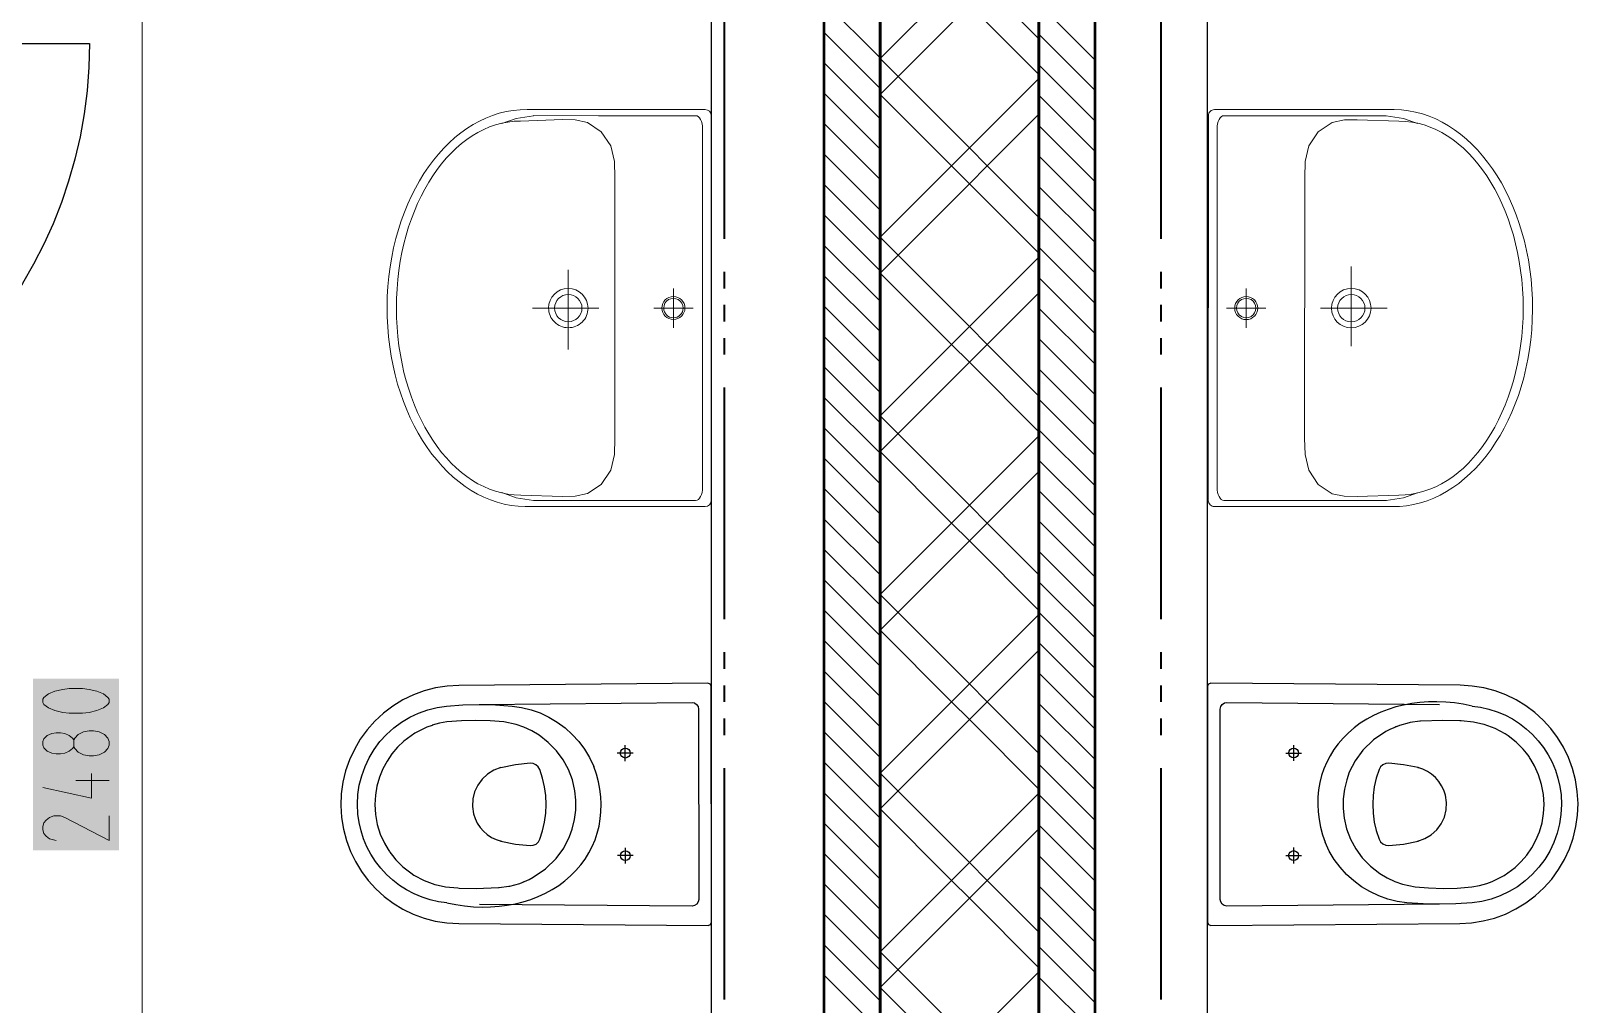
# Model space of a CAD drawing. Header units: millimetres. Extents: x 0 to 594, y 0 to 420.
# Drawn here: x 443.9 to 467.86, y 257 to 272.08 of the extents above; entities that cross this region are included whole.
import ezdxf

# ---------------------------------------------------------------- set-up
doc = ezdxf.new("R2010")
doc.units = ezdxf.units.MM
doc.header["$LTSCALE"] = 8
for name, color, linetype in [('PDF_Dvere', 7, 'Continuous'), ('PDF_Instalacni prizdivka do 1m', 7, 'Continuous'), ('PDF_Koty delkove', 7, 'Continuous'), ('PDF_Pozarni useky', 7, 'Continuous'), ('PDF_Pricky sadrokarton', 7, 'Continuous'), ('PDF_Sanita', 7, 'Continuous'), ('PDF_Steny akusticke', 7, 'Continuous')]:
    doc.layers.add(name, color=color, linetype=linetype)

msp = doc.modelspace()

# ---------------------------------------------------------------- linework, layer by layer
at = {"layer": 'PDF_Dvere', "lineweight": 25}
msp.add_lwpolyline([(437.628, 271.167), (437.628, 271.887), (444.803, 271.887, -0.414213), (437.628, 264.712)], format="xyb", dxfattribs=at)
at = {"layer": 'PDF_Instalacni prizdivka do 1m', "lineweight": 25}
for points in [[(456.179, 254.719), (456.179, 273.424), (454.437, 273.424), (454.437, 254.719)], [(460.383, 273.424), (460.383, 254.719), (462.125, 254.719), (462.125, 273.424)]]:
    msp.add_lwpolyline(points, close=True, dxfattribs=at)
at = {"layer": 'PDF_Koty delkove', "lineweight": 18}
for points in [[(445.619, 243.7), (445.619, 246.467), (445.619, 248.005), (445.619, 251.982), (445.619, 273.425), (445.619, 280.599), (445.619, 282.086), (445.619, 330.055)], [(444.56, 260.989), (444.542, 260.962), (444.491, 260.921), (444.423, 260.893), (444.355, 260.879), (444.286, 260.879), (444.218, 260.893), (444.15, 260.921), (444.098, 260.976), (444.082, 261.017), (444.082, 261.071), (444.098, 261.112)], [(444.098, 261.112), (444.15, 261.167), (444.218, 261.194), (444.286, 261.208), (444.355, 261.208), (444.423, 261.194), (444.491, 261.167), (444.542, 261.126), (444.56, 261.099)], [(444.833, 260.578), (444.833, 260.194), (444.082, 260.36)], [(445.107, 260.469), (444.594, 260.469)], [(445.107, 259.921), (445.107, 259.537), (444.423, 259.894), (444.355, 259.921), (444.252, 259.921), (444.184, 259.894), (444.133, 259.853), (444.098, 259.812), (444.082, 259.757), (444.082, 259.703), (444.098, 259.648), (444.133, 259.606), (444.184, 259.565), (444.286, 259.537)]]:
    msp.add_lwpolyline(points, dxfattribs=at)
for points in [[(444.696, 261.892), (444.491, 261.892), (444.389, 261.878), (444.269, 261.851), (444.167, 261.81), (444.098, 261.756), (444.082, 261.728), (444.082, 261.674), (444.098, 261.646), (444.167, 261.592), (444.269, 261.55), (444.389, 261.523), (444.491, 261.509), (444.696, 261.509), (444.798, 261.523), (444.918, 261.55), (445.021, 261.592), (445.089, 261.646), (445.107, 261.674), (445.107, 261.728), (445.089, 261.756), (445.021, 261.81), (444.918, 261.851), (444.798, 261.878)], [(444.867, 261.235), (444.798, 261.235), (444.713, 261.221), (444.628, 261.181), (444.577, 261.126), (444.56, 261.099), (444.56, 260.989), (444.577, 260.962), (444.628, 260.907), (444.713, 260.866), (444.798, 260.852), (444.867, 260.852), (444.952, 260.866), (445.038, 260.907), (445.089, 260.962), (445.107, 261.017), (445.107, 261.071), (445.089, 261.126), (445.038, 261.181), (444.952, 261.221)]]:
    msp.add_lwpolyline(points, close=True, dxfattribs=at)
at = {"layer": 'PDF_Koty delkove', "color": 7, "lineweight": 18, "true_color": 0xffffff, "transparency": 33554559}
msp.add_solid([(445.261, 259.384), (445.261, 262.046), (443.928, 259.384), (443.928, 262.046)], dxfattribs=at)
at = {"layer": 'PDF_Pozarni useky', "lineweight": 35}
for points in [[(454.643, 268.861), (454.643, 272.448)], [(461.408, 268.861), (461.408, 272.448)], [(454.643, 268.092), (454.643, 268.348)], [(461.408, 268.092), (461.408, 268.348)], [(454.643, 267.58), (454.643, 267.836)], [(461.408, 267.58), (461.408, 267.836)], [(454.643, 267.067), (454.643, 267.323)], [(461.408, 267.067), (461.408, 267.323)], [(454.643, 262.967), (454.643, 266.555)], [(461.408, 262.967), (461.408, 266.555)], [(454.643, 262.198), (454.643, 262.455)], [(461.408, 262.198), (461.408, 262.455)], [(454.643, 261.686), (454.643, 261.942)], [(461.408, 261.686), (461.408, 261.942)], [(454.643, 261.173), (454.643, 261.43)], [(461.408, 261.173), (461.408, 261.43)], [(454.643, 257.073), (454.643, 260.661)], [(461.408, 257.073), (461.408, 260.661)]]:
    msp.add_lwpolyline(points, dxfattribs=at)
at = {"layer": 'PDF_Pricky sadrokarton', "lineweight": 50}
for points in [[(457.051, 254.719), (457.051, 280.599), (456.179, 280.599), (456.179, 273.424), (456.179, 254.719)], [(459.511, 280.599), (459.511, 254.719), (460.383, 254.719), (460.383, 273.424), (460.383, 280.599)]]:
    msp.add_lwpolyline(points, close=True, dxfattribs=at)
at = {"layer": 'PDF_Pricky sadrokarton', "lineweight": 9}
for points in [[(457.051, 271.662), (456.179, 272.533)], [(460.383, 271.627), (459.511, 272.499)], [(457.051, 271.191), (456.179, 272.062)], [(460.383, 271.156), (459.511, 272.028)], [(457.051, 270.72), (456.179, 271.591)], [(460.383, 270.685), (459.511, 271.556)], [(457.051, 270.248), (456.179, 271.12)], [(460.383, 270.214), (459.511, 271.085)], [(457.051, 269.777), (456.179, 270.649)], [(460.383, 269.743), (459.511, 270.614)], [(457.051, 269.306), (456.179, 270.177)], [(460.383, 269.272), (459.511, 270.143)], [(457.051, 268.835), (456.179, 269.706)], [(460.383, 268.801), (459.511, 269.672)], [(457.051, 268.364), (456.179, 269.235)], [(460.383, 268.33), (459.511, 269.201)], [(457.051, 267.893), (456.179, 268.764)], [(460.383, 267.859), (459.511, 268.73)], [(457.051, 267.422), (456.179, 268.293)], [(460.383, 267.387), (459.511, 268.259)], [(457.051, 266.951), (456.179, 267.822)], [(460.383, 266.916), (459.511, 267.788)], [(457.051, 266.48), (456.179, 267.351)], [(457.051, 267.422), (457.051, 267.422)], [(460.383, 266.445), (459.511, 267.317)], [(457.051, 266.008), (456.179, 266.88)], [(460.383, 265.974), (459.511, 266.845)], [(457.051, 265.537), (456.179, 266.409)], [(460.383, 265.503), (459.511, 266.374)], [(457.051, 265.066), (456.179, 265.937)], [(460.383, 265.032), (459.511, 265.903)], [(457.051, 264.595), (456.179, 265.466)], [(460.383, 264.561), (459.511, 265.432)], [(457.051, 264.124), (456.179, 264.995)], [(460.383, 264.09), (459.511, 264.961)], [(457.051, 263.653), (456.179, 264.524)], [(460.383, 263.619), (459.511, 264.49)], [(457.051, 263.182), (456.179, 264.053)], [(460.383, 263.148), (459.511, 264.019)], [(457.051, 262.711), (456.179, 263.582)], [(460.383, 262.676), (459.511, 263.548)], [(457.051, 262.24), (456.179, 263.111)], [(460.383, 262.205), (459.511, 263.077)], [(457.051, 261.768), (456.179, 262.64)], [(460.383, 261.734), (459.511, 262.605)], [(460.383, 262.676), (460.383, 262.676)], [(457.051, 261.297), (456.179, 262.169)], [(460.383, 261.263), (459.511, 262.134)], [(457.051, 260.826), (456.179, 261.698)], [(460.383, 260.792), (459.511, 261.663)], [(457.051, 260.355), (456.179, 261.226)], [(460.383, 260.321), (459.511, 261.192)], [(457.051, 259.884), (456.179, 260.755)], [(460.383, 259.85), (459.511, 260.721)], [(457.051, 259.413), (456.179, 260.284)], [(460.383, 259.379), (459.511, 260.25)], [(457.051, 258.942), (456.179, 259.813)], [(460.383, 258.908), (459.511, 259.779)], [(457.051, 258.471), (456.179, 259.342)], [(460.383, 258.436), (459.511, 259.308)], [(457.051, 258), (456.179, 258.871)], [(460.383, 257.965), (459.511, 258.837)], [(457.051, 257.529), (456.179, 258.4)], [(460.383, 257.494), (459.511, 258.366)], [(457.051, 257.057), (456.179, 257.929)], [(460.383, 257.023), (459.511, 257.894)], [(457.051, 256.586), (456.179, 257.458)], [(457.051, 257.529), (457.051, 257.529)], [(460.383, 256.552), (459.511, 257.423)], [(460.383, 257.494), (460.383, 257.494)]]:
    msp.add_lwpolyline(points, dxfattribs=at)
at = {"layer": 'PDF_Sanita', "lineweight": 13}
for points in [[(451.586, 270.862), (454.343, 270.862, -0.414199), (454.437, 270.771), (454.437, 270.768), (454.437, 270.748), (454.437, 264.826), (454.437, 264.806), (454.437, 264.803), (454.437, 264.806), (454.437, 264.826)], [(462.137, 270.768, -0.414234), (462.231, 270.862), (464.999, 270.861, -0.002573), (465.018, 270.861)], [(464.987, 264.711), (462.23, 264.712, -0.414329), (462.136, 264.803), (462.136, 264.806), (462.136, 264.826), (462.137, 270.748), (462.137, 270.768), (462.137, 270.771), (462.137, 270.768), (462.137, 270.748)], [(454.437, 264.806, -0.4142), (454.343, 264.712), (451.575, 264.712, -0.003393), (451.555, 264.712)]]:
    msp.add_lwpolyline(points, format="xyb", dxfattribs=at)
for points in [[(451.683, 270.767), (451.414, 270.726), (451.194, 270.647)], [(451.484, 264.89), (452.131, 264.869), (452.329, 264.873), (452.518, 264.912), (452.733, 265.056), (452.88, 265.274), (452.937, 265.517), (452.944, 265.771), (452.944, 269.803), (452.937, 270.057), (452.88, 270.3), (452.733, 270.518), (452.518, 270.662), (452.329, 270.702), (452.131, 270.706), (451.483, 270.684)], [(451.676, 270.77), (452.687, 270.767)], [(454.194, 270.767), (452.687, 270.767)], [(462.379, 270.767), (464.891, 270.766), (465.159, 270.725), (465.379, 270.646)], [(465.09, 270.683), (464.443, 270.704), (464.244, 270.701), (464.056, 270.662), (463.84, 270.518), (463.693, 270.3), (463.637, 270.057), (463.63, 269.802), (463.629, 265.771), (463.636, 265.516), (463.693, 265.274), (463.839, 265.056), (464.055, 264.911), (464.243, 264.872), (464.442, 264.867), (465.089, 264.889)], [(454.302, 265.012), (454.302, 270.562)], [(462.272, 270.562), (462.271, 265.012)], [(452.221, 268.379), (452.221, 267.144)], [(464.352, 267.195), (464.352, 268.43)], [(453.849, 268.092), (453.849, 267.482)], [(462.724, 267.481), (462.724, 268.092)], [(452.697, 267.787), (451.668, 267.787)], [(454.155, 267.787), (453.544, 267.787)], [(462.418, 267.787), (463.029, 267.787)], [(463.876, 267.787), (464.905, 267.786)], [(454.194, 264.807), (451.683, 264.807), (451.414, 264.848), (451.194, 264.928)], [(464.89, 264.807), (465.158, 264.847), (465.378, 264.927)], [(462.378, 264.807), (463.885, 264.807)], [(464.897, 264.804), (463.885, 264.807)]]:
    msp.add_lwpolyline(points, dxfattribs=at)
for points in [[(452.527, 267.787, 0.999987), (451.916, 267.787, 0.414233), (452.221, 267.482, 0.414233)], [(452.01, 267.787, 0.999968), (452.433, 267.787, 0.999935)], [(454.028, 267.787, 0.999978), (453.671, 267.787, 0.414186), (453.849, 267.609, 0.414196)], [(462.545, 267.787, 0.99992), (462.902, 267.787, 0.414253), (462.724, 267.965, 0.414211)], [(464.046, 267.787, 0.999964), (464.657, 267.786, 0.41419), (464.352, 268.092, 0.414184)], [(464.563, 267.786, 0.999988), (464.14, 267.787, 0.999988)], [(454, 267.787, 1.000005), (453.699, 267.787, 0.999982)], [(462.573, 267.787, 1.000041), (462.874, 267.787, 1.000018)]]:
    msp.add_lwpolyline(points, format="xyb", close=True, dxfattribs=at)
at = {"layer": 'PDF_Sanita', "lineweight": 25}
for points in [[(450.528, 258.252), (454.387, 258.221), (454.387, 258.221), (454.423, 258.236), (454.438, 258.273), (454.436, 261.927), (454.436, 261.927), (454.42, 261.963), (454.384, 261.978), (450.525, 261.942), (450.344, 261.931), (450.165, 261.903), (449.991, 261.858), (449.821, 261.795), (449.658, 261.716), (449.504, 261.622), (449.359, 261.512), (449.226, 261.389), (449.105, 261.253), (448.999, 261.107), (448.907, 260.95), (448.831, 260.786), (448.772, 260.616), (448.73, 260.44), (448.705, 260.261), (448.698, 260.079, 0.40911)], [(466.037, 261.943), (462.178, 261.978), (462.178, 261.978), (462.141, 261.963), (462.126, 261.927), (462.125, 258.273), (462.125, 258.272), (462.14, 258.236), (462.177, 258.221), (466.035, 258.254), (466.216, 258.264), (466.395, 258.292), (466.57, 258.337), (466.739, 258.399), (466.902, 258.478), (467.057, 258.572), (467.202, 258.682), (467.335, 258.805), (467.456, 258.94), (467.563, 259.087), (467.655, 259.243), (467.731, 259.407), (467.79, 259.577), (467.832, 259.753), (467.857, 259.932), (467.864, 260.114, 0.409121)]]:
    msp.add_lwpolyline(points, format="xyb", close=True, dxfattribs=at)
for points in [[(450.339, 258.573), (450.209, 258.591), (450.081, 258.62), (449.955, 258.66), (449.834, 258.711), (449.717, 258.773), (449.606, 258.844), (449.501, 258.924), (449.404, 259.013), (449.315, 259.111), (449.234, 259.215), (449.163, 259.326), (449.101, 259.443), (449.05, 259.564), (449.01, 259.69), (448.98, 259.818), (448.962, 259.949), (448.955, 260.099), (448.962, 260.249), (448.984, 260.398), (449.021, 260.543), (449.072, 260.684), (449.136, 260.82), (449.214, 260.949), (449.304, 261.07), (449.405, 261.181), (449.517, 261.282), (449.637, 261.372), (449.766, 261.449), (449.902, 261.512), (450.043, 261.563), (450.189, 261.599), (450.336, 261.62), (450.59, 261.639), (450.843, 261.645), (451.096, 261.639), (451.351, 261.621), (451.498, 261.6), (451.644, 261.564), (451.785, 261.514), (451.921, 261.45), (452.05, 261.373), (452.171, 261.284), (452.282, 261.183), (452.384, 261.072), (452.474, 260.951), (452.552, 260.822), (452.616, 260.687)], [(450.843, 261.645), (454.138, 261.676), (454.177, 261.669), (454.21, 261.647), (454.233, 261.614), (454.241, 261.574), (454.241, 261.574), (454.243, 258.626), (454.243, 258.625), (454.235, 258.586), (454.213, 258.552), (454.179, 258.53), (454.14, 258.523), (450.846, 258.549)], [(465.718, 258.551), (462.423, 258.523), (462.384, 258.531), (462.35, 258.552), (462.328, 258.586), (462.32, 258.625), (462.32, 258.626), (462.321, 261.574), (462.321, 261.574), (462.329, 261.614), (462.352, 261.647), (462.385, 261.669), (462.424, 261.676), (465.719, 261.646)], [(466.225, 261.622), (466.355, 261.604), (466.483, 261.574), (466.609, 261.534), (466.73, 261.483), (466.847, 261.422), (466.958, 261.35), (467.063, 261.27), (467.16, 261.18), (467.249, 261.083), (467.33, 260.978), (467.401, 260.867), (467.462, 260.75), (467.513, 260.629), (467.553, 260.504), (467.583, 260.375), (467.601, 260.244), (467.608, 260.094), (467.6, 259.944), (467.578, 259.796), (467.541, 259.65), (467.49, 259.509), (467.426, 259.373), (467.348, 259.245), (467.258, 259.124), (467.156, 259.013), (467.045, 258.912), (466.924, 258.822), (466.795, 258.746), (466.659, 258.682), (466.518, 258.632), (466.372, 258.596), (466.225, 258.574), (465.97, 258.556), (465.717, 258.55), (465.464, 258.556), (465.21, 258.575), (465.063, 258.596), (464.917, 258.632), (464.776, 258.683), (464.64, 258.746), (464.512, 258.823), (464.391, 258.913), (464.279, 259.014), (464.178, 259.125), (464.088, 259.246), (464.01, 259.375), (463.946, 259.511)], [(451.868, 259.098), (452.032, 259.259), (452.15, 259.422), (452.242, 259.601), (452.283, 259.716), (452.319, 259.862), (452.338, 260.011), (452.339, 260.161), (452.323, 260.31), (452.284, 260.477), (452.222, 260.637), (452.14, 260.788), (452.039, 260.926), (451.912, 261.058), (451.768, 261.17), (451.768, 261.17), (451.654, 261.238), (451.534, 261.294), (451.416, 261.335), (451.221, 261.377), (451.013, 261.393), (451.013, 261.393), (450.782, 261.398), (450.569, 261.393), (450.34, 261.376), (450.224, 261.355), (450.11, 261.323), (450.11, 261.322), (450.029, 261.293), (450.029, 261.293), (449.843, 261.199), (449.674, 261.076), (449.577, 260.983), (449.49, 260.88), (449.414, 260.769), (449.35, 260.651), (449.296, 260.518), (449.257, 260.38), (449.233, 260.239), (449.225, 260.096), (449.234, 259.941), (449.262, 259.788), (449.309, 259.639), (449.372, 259.498), (449.372, 259.498), (449.429, 259.4), (449.451, 259.368), (449.459, 259.356)], [(467.105, 260.838), (467.067, 260.89), (467.014, 260.953), (466.905, 261.062), (466.784, 261.158), (466.734, 261.191), (466.578, 261.275), (466.412, 261.337), (466.406, 261.338), (466.244, 261.373), (466.055, 261.392), (466.055, 261.392), (466.035, 261.393), (465.768, 261.399), (465.425, 261.387), (465.414, 261.386), (465.262, 261.365), (465.249, 261.363), (465.096, 261.321), (464.95, 261.26), (464.885, 261.227), (464.695, 261.098)], [(465.049, 261.303), (465.027, 261.295)], [(453.104, 260.77), (453.104, 261.016)], [(463.458, 261.017), (463.458, 260.771)], [(464.695, 261.098), (464.531, 260.938), (464.413, 260.775), (464.321, 260.596), (464.28, 260.48), (464.244, 260.335), (464.225, 260.186), (464.223, 260.036), (464.239, 259.887), (464.278, 259.72), (464.34, 259.56), (464.421, 259.409), (464.522, 259.27), (464.649, 259.139), (464.793, 259.026), (464.793, 259.026), (464.907, 258.958), (465.027, 258.902), (465.145, 258.861), (465.34, 258.819), (465.549, 258.803), (465.549, 258.803), (465.779, 258.797), (465.992, 258.802), (466.221, 258.819), (466.337, 258.84), (466.451, 258.872), (466.451, 258.872), (466.532, 258.902), (466.532, 258.902), (466.718, 258.996), (466.888, 259.118), (466.985, 259.211), (467.072, 259.314), (467.148, 259.425), (467.212, 259.543), (467.266, 259.675), (467.306, 259.813), (467.33, 259.955), (467.338, 260.098), (467.328, 260.253), (467.3, 260.406), (467.254, 260.554), (467.191, 260.696), (467.191, 260.696), (467.134, 260.794), (467.113, 260.826), (467.105, 260.838)], [(453.227, 260.893), (452.981, 260.893)], [(454.436, 260.894), (454.436, 260.868)], [(462.126, 260.868), (462.126, 260.894)], [(463.335, 260.894), (463.581, 260.893)], [(451.873, 259.96), (451.879, 260.098), (451.873, 260.235), (451.854, 260.371), (451.824, 260.505), (451.781, 260.636), (451.757, 260.678), (451.721, 260.711), (451.677, 260.731), (451.629, 260.736), (451.401, 260.712), (451.177, 260.666), (451.178, 260.667), (451.07, 260.628), (450.971, 260.568), (450.886, 260.491), (450.818, 260.398), (450.769, 260.294), (450.741, 260.182), (450.736, 260.067), (450.753, 259.953), (450.777, 259.878), (450.812, 259.807), (450.855, 259.741), (450.907, 259.682), (450.967, 259.63), (451.033, 259.586), (451.104, 259.552), (451.179, 259.528), (451.178, 259.528), (451.402, 259.483), (451.63, 259.459), (451.678, 259.465), (451.722, 259.484), (451.758, 259.517), (451.782, 259.559)], [(464.69, 260.236), (464.684, 260.099), (464.69, 259.961), (464.708, 259.825), (464.738, 259.691), (464.781, 259.56), (464.805, 259.518), (464.841, 259.485), (464.885, 259.466), (464.933, 259.461), (465.161, 259.484), (465.385, 259.529), (465.384, 259.529), (465.492, 259.568), (465.591, 259.627), (465.676, 259.705), (465.744, 259.797), (465.794, 259.902), (465.821, 260.013), (465.827, 260.128), (465.81, 260.242), (465.785, 260.317), (465.751, 260.388), (465.708, 260.454), (465.656, 260.514), (465.596, 260.566), (465.53, 260.609), (465.459, 260.643), (465.384, 260.668), (465.385, 260.668), (465.161, 260.713), (464.933, 260.737), (464.885, 260.732), (464.841, 260.712), (464.805, 260.679), (464.781, 260.637)], [(464.781, 260.637), (464.739, 260.506), (464.708, 260.372), (464.69, 260.236)], [(451.782, 259.559), (451.824, 259.69), (451.855, 259.824), (451.873, 259.96)], [(449.459, 259.356), (449.497, 259.304), (449.549, 259.241), (449.658, 259.132), (449.78, 259.036), (449.83, 259.003), (449.986, 258.919), (450.152, 258.858), (450.158, 258.856), (450.32, 258.821), (450.509, 258.803), (450.509, 258.803), (450.529, 258.802), (450.796, 258.796), (451.139, 258.809), (451.15, 258.81), (451.302, 258.831), (451.315, 258.833), (451.468, 258.875), (451.614, 258.936), (451.679, 258.969), (451.868, 259.098)], [(453.105, 259.181), (453.105, 259.427)], [(454.437, 259.331), (454.437, 259.305)], [(462.125, 259.305), (462.125, 259.331)], [(463.458, 259.428), (463.458, 259.182)], [(453.228, 259.304), (452.982, 259.304)], [(463.335, 259.305), (463.581, 259.305)], [(451.515, 258.893), (451.536, 258.901)]]:
    msp.add_lwpolyline(points, dxfattribs=at)
for centre in [(453.104, 260.893), (463.458, 260.894), (453.105, 259.304), (463.458, 259.305)]:
    msp.add_circle(centre, 0.0769, dxfattribs=at)
for centre, major_axis, ratio, start_param, end_param in [((466.014, 259.802), (-2.051, 0.932), 0.799364, 4.964084, 6.955354), ((450.548, 260.393), (-2.052, 0.93), 0.799309, 1.82266, 3.813791)]:
    msp.add_ellipse(centre, major_axis=major_axis, ratio=ratio, start_param=start_param, end_param=end_param, dxfattribs=at)
at = {"layer": 'PDF_Sanita', "lineweight": 13}
for points in [[(451.586, 270.862), (450.395, 270.874), (449.423, 269.507), (449.414, 267.809)], [(454.343, 270.862), (454.343, 270.862), (454.343, 270.862), (454.343, 270.862)], [(467.159, 267.764), (467.167, 269.463), (466.209, 270.849), (465.018, 270.861)], [(451.483, 270.684), (450.42, 270.684), (449.558, 269.387), (449.559, 267.787)], [(454.302, 270.562), (454.302, 270.675), (454.254, 270.767), (454.194, 270.767)], [(462.137, 270.768), (462.137, 270.768), (462.137, 270.768), (462.137, 270.768)], [(462.379, 270.767), (462.32, 270.767), (462.272, 270.675), (462.272, 270.562)], [(467.014, 267.787), (467.014, 269.386), (466.153, 270.683), (465.09, 270.683)], [(449.414, 267.809), (449.406, 266.111), (450.365, 264.724), (451.555, 264.712)], [(449.559, 267.787), (449.559, 266.187), (450.421, 264.89), (451.484, 264.89)], [(452.01, 267.787), (452.01, 267.787), (452.01, 267.787), (452.01, 267.787)], [(452.433, 267.787), (452.433, 267.787), (452.433, 267.787), (452.433, 267.787)], [(462.874, 267.787), (462.874, 267.787), (462.874, 267.787), (462.874, 267.787)], [(464.14, 267.787), (464.14, 267.787), (464.14, 267.787), (464.14, 267.787)], [(464.563, 267.786), (464.563, 267.786), (464.563, 267.786), (464.563, 267.786)], [(464.987, 264.711), (466.177, 264.699), (467.15, 266.066), (467.159, 267.764)], [(465.089, 264.889), (466.153, 264.889), (467.014, 266.187), (467.014, 267.787)], [(454.194, 264.807), (454.254, 264.807), (454.302, 264.899), (454.302, 265.012)], [(462.271, 265.012), (462.271, 264.899), (462.319, 264.807), (462.378, 264.807)], [(454.437, 264.806), (454.437, 264.806), (454.437, 264.806), (454.437, 264.806)], [(462.23, 264.712), (462.23, 264.712), (462.23, 264.712), (462.23, 264.712)]]:
    msp.add_open_spline(points, degree=3, dxfattribs=at)
at = {"layer": 'PDF_Steny akusticke', "lineweight": 50}
for points in [[(457.051, 282.086), (457.051, 280.599), (457.051, 246.313)], [(459.511, 246.313), (459.511, 280.599), (459.511, 282.086)]]:
    msp.add_lwpolyline(points, dxfattribs=at)
at = {"layer": 'PDF_Steny akusticke', "lineweight": 9}
for points in [[(457.051, 271.651), (458.158, 272.758), (458.435, 273.035)], [(459.511, 271.959), (458.712, 272.758)], [(457.051, 271.098), (458.435, 272.481)], [(459.511, 271.405), (458.435, 272.481)], [(458.435, 270.267), (457.051, 271.651)], [(458.712, 269.991), (458.435, 270.267), (459.511, 271.344)], [(458.158, 269.991), (457.051, 271.098)], [(458.712, 269.991), (459.511, 270.79)], [(457.051, 268.884), (458.158, 269.991), (458.435, 270.267)], [(458.435, 269.714), (458.158, 269.991)], [(458.435, 269.714), (458.712, 269.991)], [(459.511, 269.191), (458.712, 269.991)], [(457.051, 268.33), (458.435, 269.714)], [(459.511, 268.638), (458.435, 269.714)], [(458.435, 267.5), (457.051, 268.884)], [(458.712, 267.223), (458.435, 267.5), (459.511, 268.576)], [(458.158, 267.223), (457.051, 268.33)], [(458.712, 267.223), (459.511, 268.023)], [(457.051, 266.116), (458.158, 267.223), (458.435, 267.5)], [(458.435, 266.947), (458.158, 267.223)], [(458.435, 266.947), (458.712, 267.223)], [(459.511, 266.424), (458.712, 267.223)], [(457.051, 265.563), (458.435, 266.947)], [(459.511, 265.87), (458.435, 266.947)], [(458.435, 264.733), (457.051, 266.116)], [(458.712, 264.456), (458.435, 264.733), (459.511, 265.809)], [(458.158, 264.456), (457.051, 265.563)], [(458.712, 264.456), (459.511, 265.255)], [(458.158, 264.456), (458.435, 264.733)], [(458.435, 264.179), (458.158, 264.456), (457.051, 263.349)], [(458.435, 264.179), (458.712, 264.456)], [(459.511, 263.656), (458.712, 264.456)], [(457.051, 262.795), (458.435, 264.179)], [(459.511, 263.103), (458.435, 264.179)], [(458.435, 261.965), (457.051, 263.349)], [(458.712, 261.688), (458.435, 261.965), (459.511, 263.041)], [(458.158, 261.688), (457.051, 262.795)], [(458.712, 261.688), (459.511, 262.488)], [(458.158, 261.688), (458.435, 261.965)], [(458.435, 261.412), (458.158, 261.688), (457.051, 260.581)], [(458.435, 261.412), (458.712, 261.688)], [(459.511, 260.889), (458.712, 261.688)], [(457.051, 260.028), (458.435, 261.412)], [(459.511, 260.335), (458.435, 261.412)], [(458.435, 259.198), (457.051, 260.581)], [(458.712, 258.921), (458.435, 259.198), (459.511, 260.274)], [(458.158, 258.921), (457.051, 260.028)], [(457.051, 257.26), (458.435, 258.644), (458.712, 258.921), (459.511, 259.72)], [(458.158, 258.921), (458.435, 259.198)], [(458.435, 258.644), (458.158, 258.921), (457.051, 257.814)], [(459.511, 258.121), (458.712, 258.921)], [(459.511, 257.568), (458.435, 258.644)], [(458.435, 256.43), (457.051, 257.814)], [(458.712, 256.153), (458.435, 256.43), (459.511, 257.506)], [(458.158, 256.153), (457.051, 257.26)]]:
    msp.add_lwpolyline(points, dxfattribs=at)

doc.saveas('drawing.dxf')
